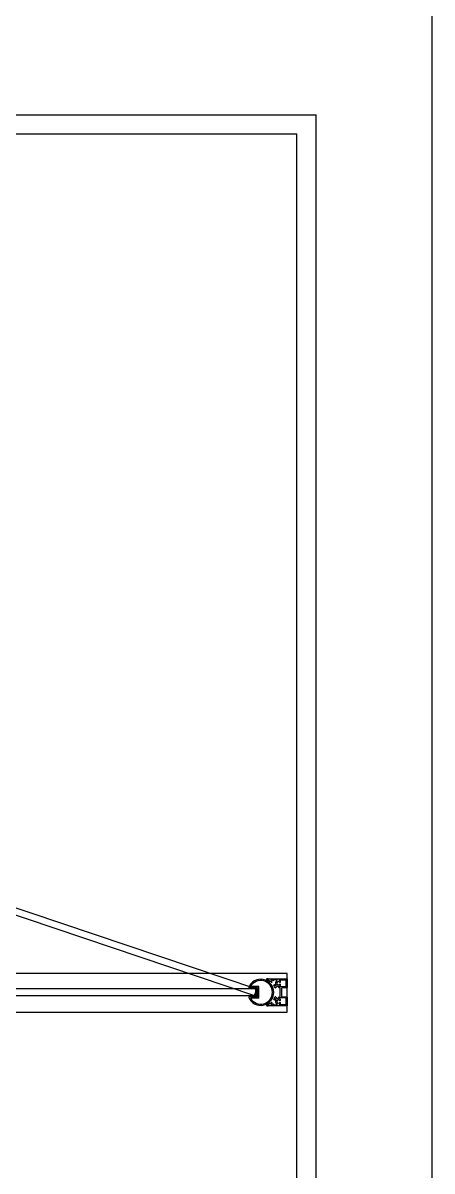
# Model space of a CAD drawing. Header units: millimetres. Extents: x -33000 to 294000, y 0 to 42408.
# Drawn here: x 20586 to 21010, y 17940 to 19130 of the extents above; entities that cross this region are included whole.
import ezdxf

# ---------------------------------------------------------------- set-up
doc = ezdxf.new("R2010")
doc.units = ezdxf.units.MM
doc.header["$LTSCALE"] = 50
doc.layers.add('arch', color=8, linetype='Continuous')

msp = doc.modelspace()

# ---------------------------------------------------------------- linework, layer by layer
at = {"layer": 'arch', "ltscale": 2}
for p, q in [((21009.6, 17514.5), (21009.6, 19154.5)), ((19779.6, 19034.5), (20889.6, 19034.5)), ((20889.6, 17514.5), (20889.6, 19034.5))]:
    msp.add_line(p, q, dxfattribs=at)
at = {"layer": 'arch'}
for p, q in [((19799.6, 19014.5), (20869.6, 19014.5)), ((20869.6, 17504.5), (20869.6, 19014.5)), ((20828.1, 18128.5), (20206.5, 18337.6)), ((20204.1, 18330.8), (20825.7, 18121.8)), ((20819.6, 18130.3), (20819.6, 18130.4)), ((20828.7, 18129.8), (20820.1, 18129.8)), ((20830, 18131.1), (20821.4, 18131.1)), ((20828.7, 18129.8), (20826.9, 18129.8)), ((20826.9, 18129.8), (20826.9, 18120.4)), ((20828.7, 18120.4), (20828.7, 18129.8)), ((20830, 18119.1), (20830, 18131.1)), ((20826.9, 18128.7), (20170.1, 18128.7)), ((20826.9, 18121.5), (20170.1, 18121.5)), ((20819.6, 18119.8), (20819.6, 18119.9)), ((20828.7, 18120.4), (20820.1, 18120.4)), ((20830, 18119.1), (20821.4, 18119.1)), ((20825.7, 18121.8), (20828.1, 18128.5)), ((20826.9, 18121.5), (20826.9, 18128.7)), ((20826.9, 18120.4), (20828.7, 18120.4))]:
    msp.add_line(p, q, dxfattribs=at)
at = {"layer": 'arch', "ltscale": 5}
for p, q in [((20859.6, 18144.5), (19809.6, 18144.5)), ((20859.6, 18104.5), (20859.6, 18144.5)), ((19809.6, 18104.5), (20859.6, 18104.5))]:
    msp.add_line(p, q, dxfattribs=at)
at = {"layer": 'arch', "linetype": 'Continuous'}
for p, q in [((20828.7, 18129.3), (20828.2, 18129.8)), ((20839.6, 18139.2), (20859.6, 18139.2)), ((20843.5, 18138), (20842.6, 18137.2)), ((20846.2, 18138.2), (20844.7, 18137)), ((20848.7, 18138.2), (20846.2, 18138.2)), ((20847.3, 18129.7), (20846.7, 18129.7)), ((20847, 18131.7), (20848, 18132.5)), ((20847.8, 18130.3), (20847.8, 18130.2)), ((20849.2, 18131.7), (20847.9, 18130.6)), ((20848.4, 18136.9), (20849, 18137.3)), ((20851.8, 18138.2), (20858.1, 18138.2)), ((20858.1, 18130.7), (20852.1, 18130.7)), ((20852.2, 18135.7), (20852.4, 18135.8)), ((20852.3, 18133.4), (20852.2, 18133.5)), ((20859.1, 18129.7), (20854.1, 18129.7)), ((20858.1, 18138.2), (20858.1, 18130.7)), ((20859.6, 18139.2), (20859.6, 18130.2)), ((20828.7, 18126.4), (20826.9, 18128.2)), ((20828.7, 18123.5), (20826.9, 18125.3)), ((20828.7, 18120.6), (20826.9, 18122.4)), ((20846.7, 18120.6), (20847.3, 18120.6)), ((20848, 18117.7), (20847, 18118.5)), ((20847.8, 18120.1), (20847.8, 18119.9)), ((20847.9, 18119.6), (20849.2, 18118.5)), ((20852.1, 18125.4), (20852.1, 18129.2)), ((20852.3, 18125.1), (20852.1, 18125.4)), ((20852.1, 18124.8), (20852.3, 18125.1)), ((20852.1, 18121), (20852.1, 18124.8)), ((20852.1, 18119.6), (20858.1, 18119.6)), ((20853.6, 18129.2), (20853.6, 18121.1)), ((20854.1, 18120.6), (20859.1, 18120.6)), ((20858.1, 18119.6), (20858.1, 18112)), ((20859.6, 18120.1), (20859.6, 18111)), ((20859.6, 18111), (20839.6, 18111)), ((20842.6, 18113), (20843.5, 18112.2)), ((20844.7, 18113.2), (20846.2, 18112)), ((20846.2, 18112), (20848.7, 18112)), ((20849, 18112.9), (20848.4, 18113.4)), ((20858.1, 18112), (20851.8, 18112)), ((20852.2, 18116.8), (20852.3, 18116.8)), ((20852.4, 18114.4), (20852.2, 18114.5))]:
    msp.add_line(p, q, dxfattribs=at)
at = {"layer": 'arch'}
for centre, radius, start, end in [((20832, 18125.1), 13.5, 203.1819, 156.8181), ((20820.1, 18130.3), 0.5, 180, 270), ((20832, 18125.1), 12.2, 209.5401, 150.4599), ((20820.1, 18119.9), 0.5, 90, 180)]:
    msp.add_arc(centre, radius, start, end, dxfattribs=at)
at = {"layer": 'arch', "linetype": 'Continuous'}
for centre, radius, start, end in [((20838.5, 18138.6), 0.4, 114.0909, 253.6399), ((20839.6, 18136.2), 3.02, 89.3501, 114.0909), ((20835, 18126.6), 12.1, 48.4153, 73.6399), ((20835, 18126.6), 13.1, 48.4153, 54.5288), ((20843.3, 18136), 0.5, 228.4153, 48.4153), ((20835, 18126.6), 14.3, 47.0236, 53.1847), ((20846.2, 18132.3), 0.5, 27.2123, 207.2123), ((20835, 18126.6), 12.1, 14.8189, 27.2123), ((20835, 18126.6), 13.1, 23.1444, 27.2123), ((20850.3, 18134.6), 2.95, 128.8366, 207.6144), ((20847.3, 18130.2), 0.5, 270, 0), ((20835, 18126.6), 14.3, 24.4884, 27.6144), ((20848.2, 18130.3), 0.4, 128.8366, 180), ((20850.3, 18134.6), 1.7, 45.1255, 314.8745), ((20848.7, 18137.7), 0.5, 308.8366, 90), ((20849.5, 18131.4), 0.4, 75.9266, 128.8366), ((20850.3, 18134.6), 2.9, 255.9266, 260.5217), ((20849.7, 18131.2), 0.5, 3.8439, 80.5217), ((20851.9, 18131.4), 1.7, 183.8439, 261.6643), ((20851.8, 18137.7), 0.5, 90, 242.1453), ((20852.1, 18131.4), 0.7, 119.9777, 270), ((20850.3, 18134.6), 3.01, 44.5058, 64.9723), ((20851.9, 18136.2), 0.6, 225.1255, 300), ((20851.9, 18132.9), 0.6, 60, 134.8745), ((20851.6, 18129.2), 0.5, 360, 81.6643), ((20850.3, 18134.6), 3, 299.9777, 315.5162), ((20852, 18132.9), 0.6, 315.5162, 60), ((20852, 18136.2), 0.612, 311.5758, 44.5058), ((20854.1, 18129.2), 0.5, 90, 180), ((20859.1, 18130.2), 0.5, 270, 0), ((20835, 18123.7), 12.1, 332.7877, 345.1811), ((20846.2, 18117.9), 0.5, 152.7877, 332.7877), ((20835, 18123.7), 13.1, 332.7877, 336.8556), ((20847.3, 18120.1), 0.5, 0, 90), ((20835, 18123.7), 14.3, 332.3856, 335.5116), ((20848.2, 18119.9), 0.4, 180, 231.1634), ((20849.5, 18118.8), 0.4, 231.1634, 284.0734), ((20850.3, 18115.6), 2.9, 99.4783, 104.0734), ((20849.7, 18119), 0.5, 279.4783, 356.1561), ((20851.9, 18118.9), 1.7, 98.3357, 176.1561), ((20852.1, 18118.9), 0.7, 90, 240.0223), ((20851.6, 18121), 0.5, 278.3357, 0), ((20850.3, 18115.6), 3, 44.4838, 60.0223), ((20852, 18117.3), 0.6, 300, 44.4838), ((20854.1, 18121.1), 0.5, 180, 270), ((20859.1, 18120.1), 0.5, 0, 90), ((20838.5, 18111.6), 0.4, 106.3601, 245.9091), ((20839.6, 18114), 3.02, 245.9091, 270.6499), ((20835, 18123.7), 12.1, 286.3601, 311.5847), ((20835, 18123.7), 13.1, 305.4712, 311.5847), ((20843.3, 18114.2), 0.5, 311.5847, 131.5847), ((20835, 18123.7), 14.3, 306.8153, 312.9764), ((20850.3, 18115.6), 2.95, 152.3856, 231.1634), ((20850.3, 18115.6), 1.7, 45.1255, 314.8745), ((20848.7, 18112.5), 0.5, 270, 51.1634), ((20851.8, 18112.5), 0.5, 117.8547, 270), ((20851.9, 18117.3), 0.6, 225.1255, 300), ((20851.9, 18114), 0.6, 60, 134.8745), ((20850.3, 18115.6), 3.01, 295.0277, 315.4942), ((20852, 18114), 0.612, 315.4942, 48.4242)]:
    msp.add_arc(centre, radius, start, end, dxfattribs=at)

doc.saveas('drawing.dxf')
